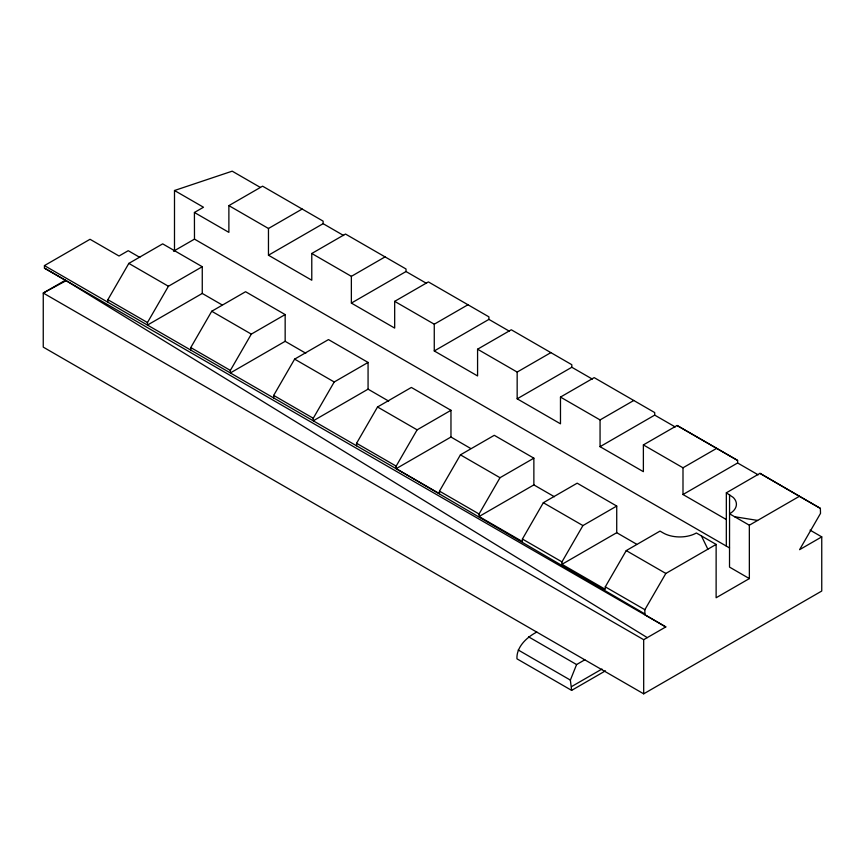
<?xml version="1.0" encoding="UTF-8"?>
<svg xmlns="http://www.w3.org/2000/svg" width="865" height="865" viewBox="0 0 865 865"><rect width="100%" height="100%" fill="white"/><g stroke="black" fill="none" stroke-linecap="round" stroke-linejoin="round"><path stroke-width="1.3" d="M174.492 251.153L174.503 190.505L232.198 171.173L260.343 187.424M221.873 304.772L202.259 293.44L202.259 266.712L162.674 243.865L128.831 263.403L107.876 299.69L107.876 302.231M305.778 353.234L285.158 341.307L285.158 314.579L245.574 291.721L211.73 311.259L190.776 347.557L190.776 350.087M470.506 448.373L450.968 437.03L450.968 410.302L411.372 387.444L377.529 406.983L356.575 443.28L356.575 445.81M479.059 516.535L533.867 484.897L533.867 458.169L494.283 435.311L460.429 454.849L439.474 491.136L439.474 493.677L44.439 265.598L44.439 268.139L66.129 280.671L647.269 637.624L665.801 626.93L644.868 614.723L644.868 609.695L665.845 573.452L716.134 544.42L696.379 532.981A23.42 13.526 0 0 1 663.25 532.97L660.017 531.099L626.249 550.594L605.284 586.859L605.284 589.324L561.969 564.315L561.969 561.882L582.923 525.574L616.734 506.057L577.182 483.178L543.328 502.716L522.406 539.036L522.374 541.533L479.059 516.535L479.059 513.994L500.013 477.707L533.867 458.169M636.608 544.204L616.723 532.699L616.734 506.057M758.151 474.831L737.629 462.98L737.618 460.45L677.079 425.493L643.376 444.913L643.376 471.674L600.061 446.675L600.061 419.925L560.477 397.078L560.477 423.818L517.162 398.808L517.162 372.069L477.577 349.211L477.577 375.951L434.262 350.952L434.262 324.202L394.678 301.355L394.678 328.095L351.363 303.085L351.363 276.346L311.778 253.488L311.778 280.228L268.464 255.218L268.464 228.49L228.879 205.621L228.879 232.371L194.42 212.476L203.491 207.243L174.503 190.505M729.53 547.956L726.319 546.085L726.33 519.541L682.993 494.521L682.993 467.792L643.376 444.913M716.134 544.42L716.123 597.758L749.36 578.588L749.339 525.217L729.563 513.81A23.42 13.537 0 0 0 733.282 497.483L726.341 492.812L759.978 473.35L820.366 508.382L820.517 513.378L799.595 549.675L821.75 536.873L810.062 530.126M726.33 519.541L726.341 492.812M729.573 494.672L729.519 567.094L749.36 578.588M821.75 536.873L821.75 591.033L643.69 693.827L43.25 347.125L43.261 293.03L65.394 280.238M536.841 632.055C526.98 637.083 516.297 646.869 516.956 658.827L571.624 690.378L605.457 670.84M571.624 690.378L570.37 680.095L576.587 664.558L584.859 659.779M202.259 293.44L147.461 325.078L147.461 322.548L168.416 286.261L202.259 266.712M285.158 341.307L230.36 372.945L230.36 370.415L251.315 334.117L285.158 314.579M273.675 397.954L273.675 395.413L294.63 359.126L328.473 339.588L368.068 362.446L368.068 389.164L388.677 401.101M368.068 389.164L313.26 420.812L313.26 418.271L334.214 381.984L368.068 362.446M644.868 613.934L396.159 468.668L396.159 466.138L417.114 429.84L450.968 410.302M44.439 265.598L90.036 239.281L119.013 256.008L128.225 250.699L139.806 257.381M228.879 205.621L262.582 186.18L323.121 221.137L323.121 223.667L343.632 235.518M173.53 251.218L194.484 239.129L726.319 546.085M268.464 228.49L302.166 209.038M268.464 255.218L323.121 223.667M311.778 253.488L345.481 234.047L406.02 268.993L406.02 271.534L426.532 283.374M351.363 276.346L385.066 256.894M351.363 303.085L406.02 271.534M394.678 301.355L428.38 281.904L488.92 316.86L488.92 319.39L509.431 331.241M434.262 324.202L467.965 304.761M434.262 350.952L488.92 319.39M477.577 349.211L511.28 329.77L571.819 364.716L571.819 367.257L592.341 379.097M517.162 372.069L550.864 352.628M396.159 468.668L450.968 437.03M517.162 398.808L571.819 367.257M560.477 397.078L594.179 377.627L654.719 412.583L654.719 415.114L675.241 426.964M600.061 419.925L633.764 400.484M600.061 446.675L654.719 415.114M682.993 467.792L716.663 448.351M561.969 564.315L616.723 532.699M682.993 494.521L737.629 462.98M749.339 525.217L799.411 496.294L820.366 508.382M643.69 693.827L643.679 639.7L647.269 637.624M571.624 686.561L601.954 669.045M66.129 280.671L43.261 293.03L643.679 639.7M734.634 516.729L757.61 520.427M737.618 460.45L677.079 425.493M533.867 484.897L554.379 496.737M128.831 263.403L168.416 286.261M211.73 311.259L251.315 334.117M294.63 359.126L334.214 381.984M377.529 406.983L417.114 429.84M460.429 454.849L500.013 477.707M543.328 502.716L582.923 525.574M626.249 550.594L665.845 573.452M107.876 299.69L147.461 322.548M190.776 347.557L230.36 370.415M273.675 395.413L313.26 418.271M356.575 443.28L396.159 466.138M439.474 491.136L479.059 513.994M522.406 539.036L561.969 561.882M605.284 586.859L644.868 609.695M44.439 268.139L665.801 626.93M528.569 636.835L576.587 664.558M518.211 649.983L570.37 680.095M759.978 473.35L799.411 496.294M701.418 535.9L707.851 549.199M194.42 212.476L194.484 239.129"/></g></svg>
